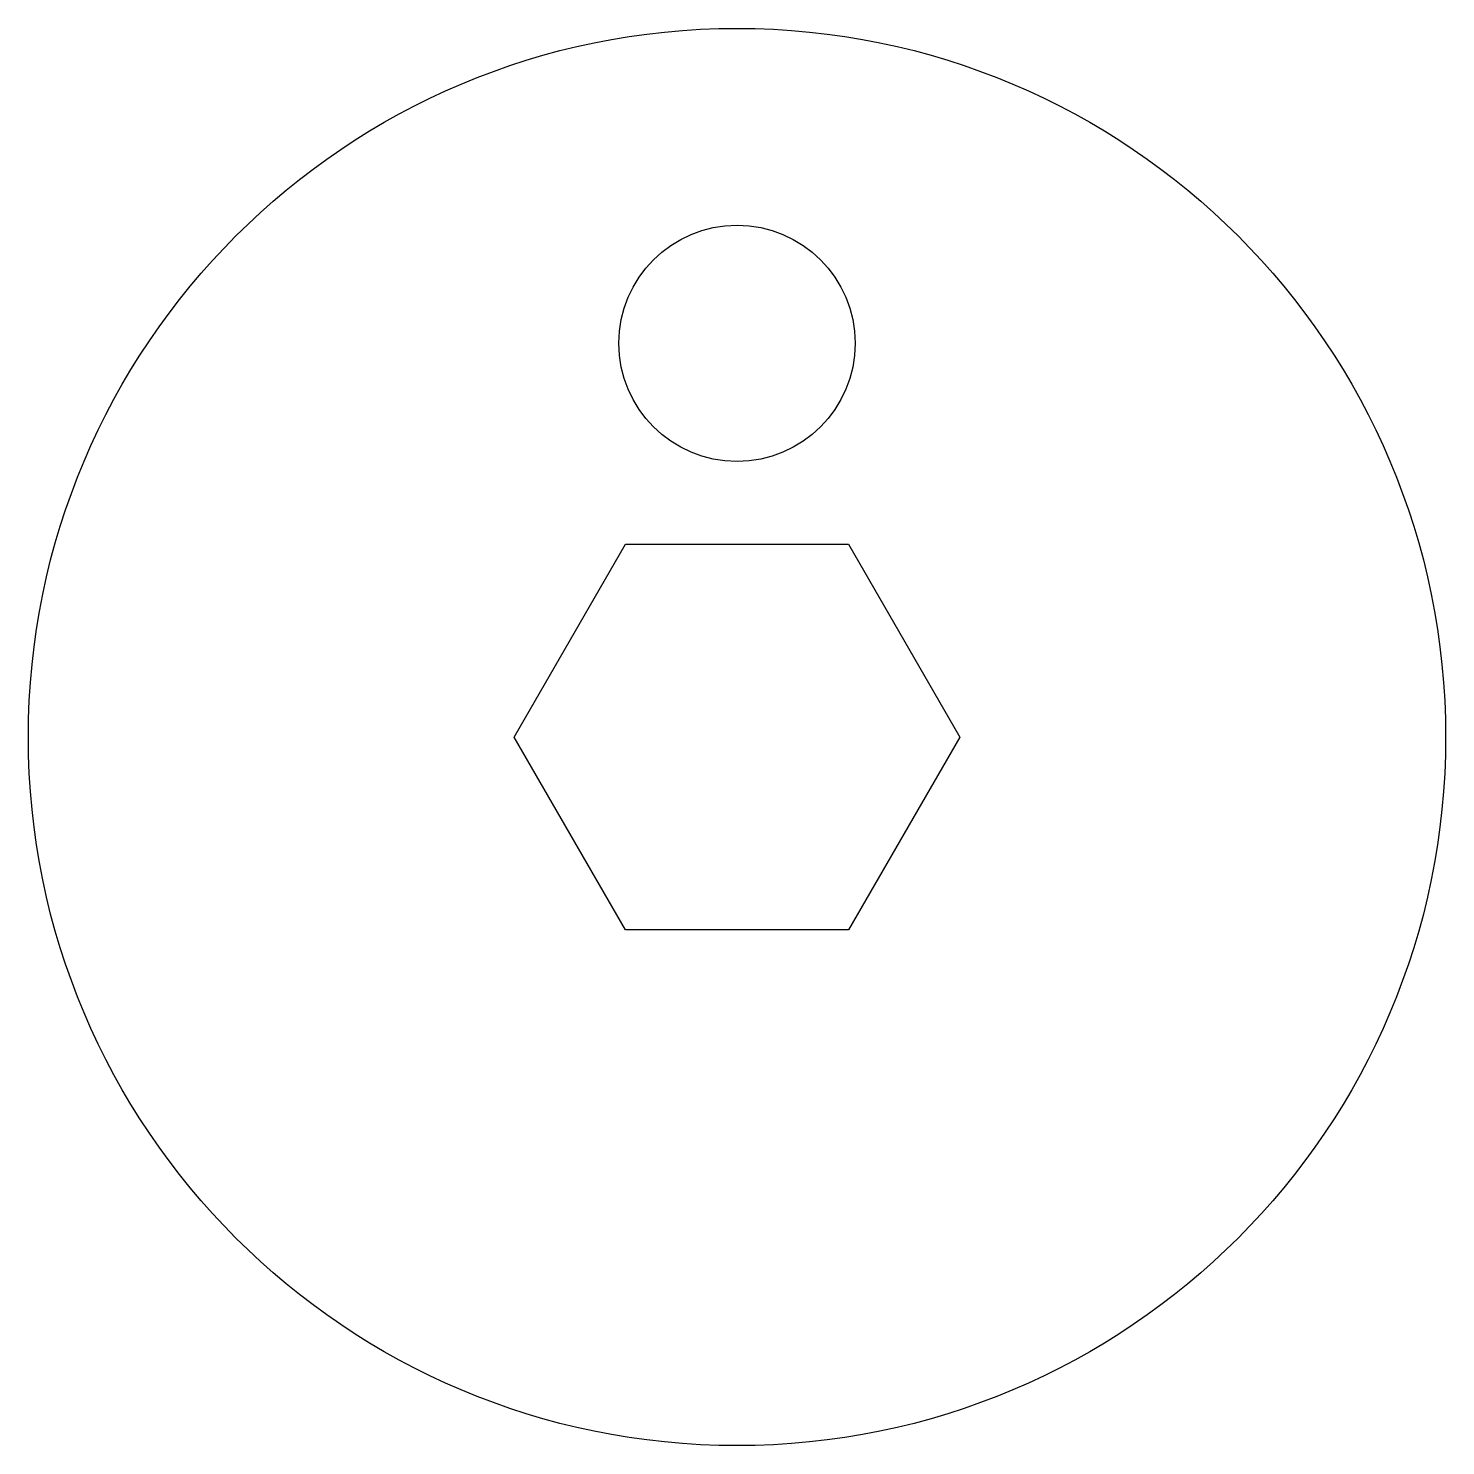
# Model space of a CAD drawing. Header units: millimetres. Extents: x -9 to 9, y -9 to 9.
import ezdxf

# ---------------------------------------------------------------- set-up
doc = ezdxf.new("R2010")
doc.units = ezdxf.units.MM

msp = doc.modelspace()

# ---------------------------------------------------------------- linework, layer by layer
msp.add_lwpolyline([(-1.415, 2.45), (1.415, 2.45), (2.829, 0), (1.415, -2.45), (-1.415, -2.45), (-2.829, 0)], close=True)
for centre, radius in [((0, 0), 9), ((0, 5), 1.5)]:
    msp.add_circle(centre, radius)

doc.saveas('drawing.dxf')
